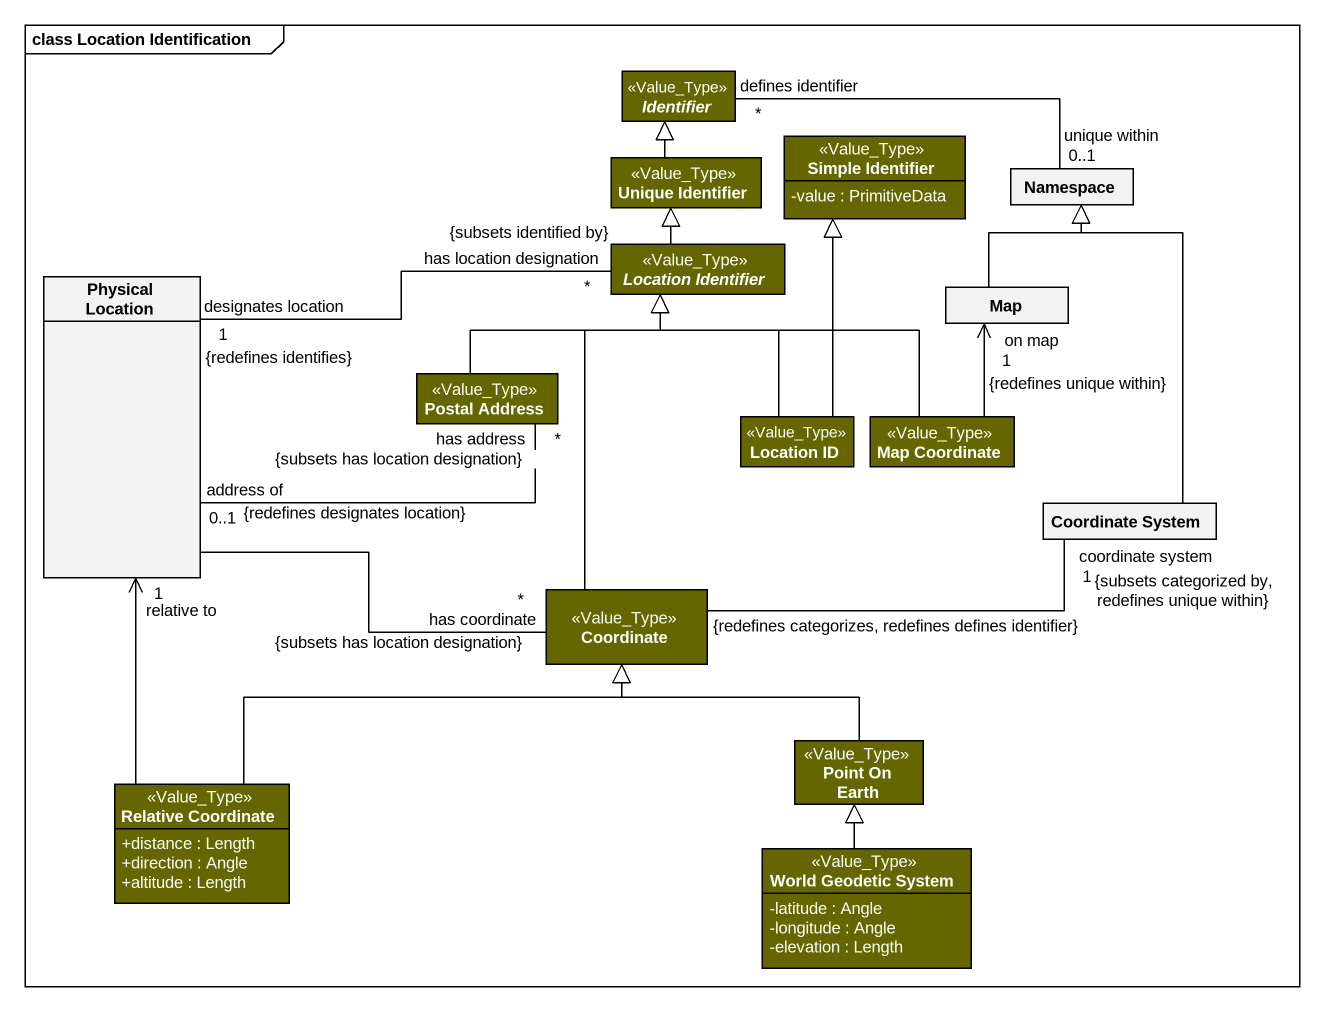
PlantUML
@startuml
mainframe class Location Identification
hide circle
hide empty members
skinparam classAttributeIconSize 0
abstract class Identifier <<Value_Type>> #666600
class "Simple Identifier" as Simple_Identifier <<Value_Type>> #666600 {
  -value : PrimitiveData
}
class "Unique Identifier" as Unique_Identifier <<Value_Type>> #666600
class "Namespace" as Namespace_
class "Physical Location" as Physical_Location
abstract class "Location Identifier" as Location_Identifier <<Value_Type>> #666600
class "Map" as Map_
class "Postal Address" as Postal_Address <<Value_Type>> #666600
class "Location ID" as Location_ID <<Value_Type>> #666600
class "Map Coordinate" as Map_Coordinate <<Value_Type>> #666600
class "Coordinate System" as Coordinate_System
class Coordinate <<Value_Type>> #666600
class "Point On Earth" as Point_On_Earth <<Value_Type>> #666600
class "Relative Coordinate" as Relative_Coordinate <<Value_Type>> #666600 {
  +distance : Length
  +direction : Angle
  +altitude : Length
}
class "World Geodetic System" as World_Geodetic_System <<Value_Type>> #666600 {
  -latitude : Angle
  -longitude : Angle
  -elevation : Length
}
Identifier "defines identifier\n*" -right- "unique within\n0..1" Namespace_
Unique_Identifier -up-|> Identifier
Physical_Location "address of\n0..1\n{redefines designates location}" -right- "has address\n{subsets has location designation}\n*" Postal_Address
Physical_Location -right- "has coordinate\n{subsets has location designation}\n*" Coordinate
Location_Identifier -up-|> Unique_Identifier
Location_Identifier "has location designation\n{subsets identified by}\n*" -left- "designates location\n{redefines identifies}\n1" Physical_Location
Map_ -up-|> Namespace_
Postal_Address -up-|> Location_Identifier
Location_ID -up-|> Simple_Identifier
Location_ID -up-|> Location_Identifier
Map_Coordinate -up-|> Location_Identifier
Map_Coordinate -up-> "on map\n1\n{redefines unique within}" Map_
Coordinate_System -up-|> Namespace_
Coordinate -up-|> Location_Identifier
Coordinate "{redefines categorizes, redefines defines identifier}" -right- "coordinate system\n1\n{subsets categorized by, redefines unique within}" Coordinate_System
Point_On_Earth -up-|> Coordinate
Relative_Coordinate -up-> "relative to\n1" Physical_Location
Relative_Coordinate -right-|> Coordinate
World_Geodetic_System -up-|> Point_On_Earth
@enduml
